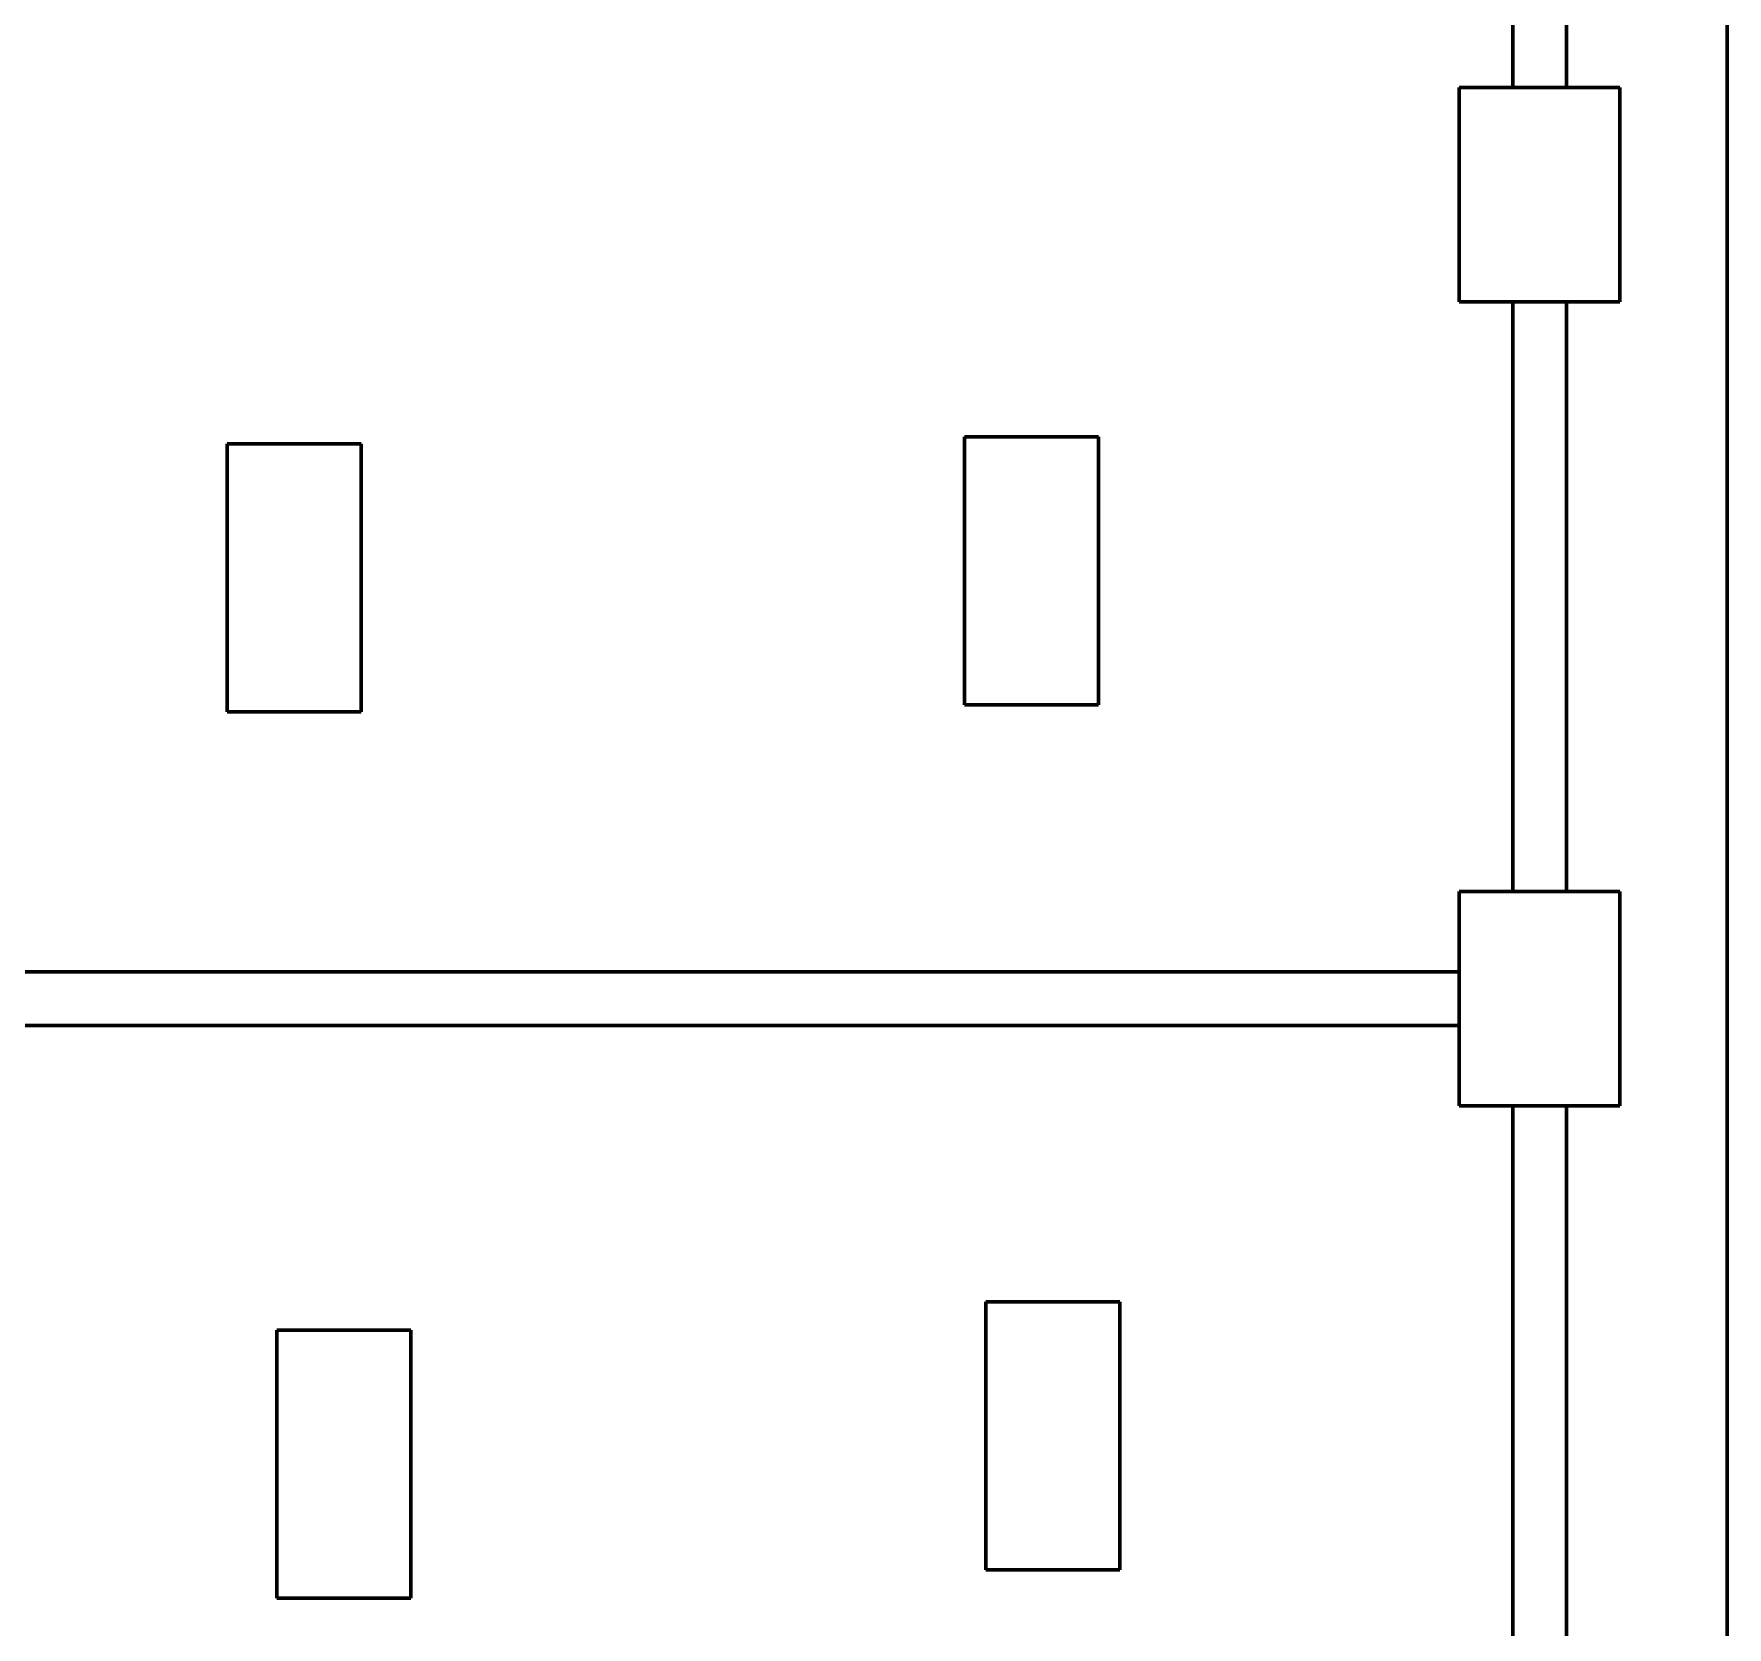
# Model space of a CAD drawing. Extents: x 0 to 297, y 0 to 292.
# Drawn here: x 232.55 to 248.35, y 109.74 to 124.61 of the extents above; entities that cross this region are included whole.
import ezdxf

# ---------------------------------------------------------------- set-up
doc = ezdxf.new("R2010")
doc.units = 0
doc.header["$MEASUREMENT"] = 0
doc.linetypes.add('K5LT_BASIC', pattern=[0])
doc.layers.add('Системный слой', color=7, linetype='Continuous')

# ---------------------------------------------------------------- blocks, each defined once
blk = doc.blocks.new('*U')
at = {"layer": 'Системный слой', "linetype": 'K5LT_BASIC', "lineweight": 60}
for p, q in [((235.605, 120.782), (234.355, 120.782)), ((234.355, 120.782), (234.355, 118.282)), ((235.605, 118.282), (235.605, 120.782)), ((242.484, 120.848), (241.234, 120.848)), ((241.234, 120.848), (241.234, 118.348)), ((242.484, 118.348), (242.484, 120.848)), ((241.234, 118.348), (242.484, 118.348)), ((234.355, 118.282), (235.605, 118.282)), ((245.85, 116.606), (245.85, 114.606)), ((247.35, 116.606), (245.85, 116.606)), ((247.35, 114.606), (247.35, 116.606)), ((245.85, 114.606), (247.35, 114.606)), ((242.682, 112.779), (241.432, 112.779)), ((241.432, 112.779), (241.432, 110.279)), ((242.682, 110.279), (242.682, 112.779)), ((236.068, 112.514), (234.818, 112.514)), ((234.818, 112.514), (234.818, 110.014)), ((236.068, 110.014), (236.068, 112.514)), ((241.432, 110.279), (242.682, 110.279)), ((234.818, 110.014), (236.068, 110.014))]:
    blk.add_line(p, q, dxfattribs=at)

msp = doc.modelspace()

# ---------------------------------------------------------------- linework, layer by layer
at = {"layer": 'Системный слой', "linetype": 'K5LT_BASIC', "lineweight": 60}
for p, q in [((248.35, 69.606), (248.35, 146.606)), ((246.35, 124.106), (246.35, 129.606)), ((246.85, 129.606), (246.85, 124.106)), ((245.85, 124.106), (247.35, 124.106)), ((245.85, 124.106), (247.35, 124.106)), ((245.85, 124.106), (245.85, 122.106)), ((245.85, 122.106), (245.85, 124.106)), ((247.35, 124.106), (246.35, 124.106)), ((247.35, 124.106), (247.35, 122.106)), ((247.35, 122.106), (247.35, 124.106)), ((247.35, 123.356), (247.35, 122.606)), ((247.35, 122.106), (245.85, 122.106)), ((245.85, 122.106), (247.35, 122.106)), ((246.35, 116.606), (246.35, 122.106)), ((246.85, 122.106), (246.85, 116.606)), ((245.85, 116.606), (247.35, 116.606)), ((245.85, 116.606), (247.35, 116.606)), ((245.85, 116.606), (245.85, 114.606)), ((245.85, 114.606), (245.85, 116.606)), ((245.85, 116.606), (247.35, 116.606)), ((245.85, 116.606), (245.85, 114.606)), ((245.85, 114.606), (245.85, 116.606)), ((245.85, 116.606), (247.35, 116.606)), ((245.85, 116.606), (247.35, 116.606)), ((245.85, 116.606), (245.85, 114.606)), ((245.85, 114.606), (245.85, 116.606)), ((245.85, 116.606), (247.35, 116.606)), ((247.35, 116.606), (246.35, 116.606)), ((247.35, 116.606), (246.35, 116.606)), ((247.35, 116.606), (246.35, 116.606)), ((247.35, 116.606), (247.35, 114.606)), ((247.35, 114.606), (247.35, 116.606)), ((247.35, 116.606), (247.35, 114.606)), ((247.35, 114.606), (247.35, 116.606)), ((247.35, 116.606), (247.35, 114.606)), ((247.35, 114.606), (247.35, 116.606)), ((245.851, 115.856), (225.85, 115.856)), ((245.851, 115.856), (232.851, 115.856)), ((247.35, 115.856), (247.35, 115.106)), ((247.35, 115.856), (247.35, 115.106)), ((247.35, 115.856), (247.35, 115.106)), ((245.85, 115.356), (225.85, 115.356)), ((232.851, 115.356), (245.85, 115.356)), ((247.35, 114.606), (245.85, 114.606)), ((245.85, 114.606), (247.35, 114.606)), ((247.35, 114.606), (245.85, 114.606)), ((245.85, 114.606), (247.35, 114.606)), ((247.35, 114.606), (245.85, 114.606)), ((245.85, 114.606), (247.35, 114.606)), ((246.35, 109.106), (246.35, 114.606)), ((246.85, 114.606), (246.85, 109.106))]:
    msp.add_line(p, q, dxfattribs=at)

# ---------------------------------------------------------------- block references
at = {"layer": 'Системный слой'}
msp.add_blockref('*U', (0, 0), dxfattribs=at)
msp.add_blockref('*U', (0, 0), dxfattribs=at)
msp.add_blockref('*U', (0, 0), dxfattribs=at)
msp.add_blockref('*U', (0, 0), dxfattribs=at)
msp.add_blockref('*U', (0, 0), dxfattribs=at)
msp.add_blockref('*U', (0, 0), dxfattribs=at)
msp.add_blockref('*U', (0, 0), dxfattribs=at)
msp.add_blockref('*U', (0, 0), dxfattribs=at)
msp.add_blockref('*U', (0, 0), dxfattribs=at)
msp.add_blockref('*U', (0, 0), dxfattribs=at)
msp.add_blockref('*U', (0, 0), dxfattribs=at)
msp.add_blockref('*U', (0, 0), dxfattribs=at)
msp.add_blockref('*U', (0, 0), dxfattribs=at)
msp.add_blockref('*U', (0, 0), dxfattribs=at)
msp.add_blockref('*U', (0, 0), dxfattribs=at)
msp.add_blockref('*U', (0, 0), dxfattribs=at)
msp.add_blockref('*U', (0, 0), dxfattribs=at)
msp.add_blockref('*U', (0, 0), dxfattribs=at)
msp.add_blockref('*U', (0, 0), dxfattribs=at)
msp.add_blockref('*U', (0, 0), dxfattribs=at)
msp.add_blockref('*U', (0, 0), dxfattribs=at)
msp.add_blockref('*U', (0, 0), dxfattribs=at)
msp.add_blockref('*U', (0, 0), dxfattribs=at)
msp.add_blockref('*U', (0, 0), dxfattribs=at)
msp.add_blockref('*U', (0, 0), dxfattribs=at)
msp.add_blockref('*U', (0, 0), dxfattribs=at)
msp.add_blockref('*U', (0, 0), dxfattribs=at)
msp.add_blockref('*U', (0, 0), dxfattribs=at)
msp.add_blockref('*U', (0, 0), dxfattribs=at)
msp.add_blockref('*U', (0, 0), dxfattribs=at)
msp.add_blockref('*U', (0, 0), dxfattribs=at)
msp.add_blockref('*U', (0, 0), dxfattribs=at)
msp.add_blockref('*U', (0, 0), dxfattribs=at)
msp.add_blockref('*U', (0, 0), dxfattribs=at)
msp.add_blockref('*U', (0, 0), dxfattribs=at)
msp.add_blockref('*U', (0, 0), dxfattribs=at)
msp.add_blockref('*U', (0, 0), dxfattribs=at)
msp.add_blockref('*U', (0, 0), dxfattribs=at)
msp.add_blockref('*U', (0, 0), dxfattribs=at)
msp.add_blockref('*U', (0, 0), dxfattribs=at)
msp.add_blockref('*U', (0, 0), dxfattribs=at)
msp.add_blockref('*U', (0, 0), dxfattribs=at)
msp.add_blockref('*U', (0, 0), dxfattribs=at)
msp.add_blockref('*U', (0, 0), dxfattribs=at)
msp.add_blockref('*U', (0, 0), dxfattribs=at)
msp.add_blockref('*U', (0, 0), dxfattribs=at)
msp.add_blockref('*U', (0, 0), dxfattribs=at)
msp.add_blockref('*U', (0, 0), dxfattribs=at)
msp.add_blockref('*U', (0, 0), dxfattribs=at)
msp.add_blockref('*U', (0, 0), dxfattribs=at)
msp.add_blockref('*U', (0, 0), dxfattribs=at)
msp.add_blockref('*U', (0, 0), dxfattribs=at)
msp.add_blockref('*U', (0, 0), dxfattribs=at)
msp.add_blockref('*U', (0, 0), dxfattribs=at)
msp.add_blockref('*U', (0, 0), dxfattribs=at)
msp.add_blockref('*U', (0, 0), dxfattribs=at)
msp.add_blockref('*U', (0, 0), dxfattribs=at)
msp.add_blockref('*U', (0, 0), dxfattribs=at)
msp.add_blockref('*U', (0, 0), dxfattribs=at)
msp.add_blockref('*U', (0, 0), dxfattribs=at)
msp.add_blockref('*U', (0, 0), dxfattribs=at)
msp.add_blockref('*U', (0, 0), dxfattribs=at)
msp.add_blockref('*U', (0, 0), dxfattribs=at)
msp.add_blockref('*U', (0, 0), dxfattribs=at)
msp.add_blockref('*U', (0, 0), dxfattribs=at)
msp.add_blockref('*U', (0, 0), dxfattribs=at)
msp.add_blockref('*U', (0, 0), dxfattribs=at)
msp.add_blockref('*U', (0, 0), dxfattribs=at)
msp.add_blockref('*U', (0, 0), dxfattribs=at)
msp.add_blockref('*U', (0, 0), dxfattribs=at)
msp.add_blockref('*U', (0, 0), dxfattribs=at)
msp.add_blockref('*U', (0, 0), dxfattribs=at)
msp.add_blockref('*U', (0, 0), dxfattribs=at)
msp.add_blockref('*U', (0, 0), dxfattribs=at)
msp.add_blockref('*U', (0, 0), dxfattribs=at)
msp.add_blockref('*U', (0, 0), dxfattribs=at)
msp.add_blockref('*U', (0, 0), dxfattribs=at)
msp.add_blockref('*U', (0, 0), dxfattribs=at)
msp.add_blockref('*U', (0, 0), dxfattribs=at)
msp.add_blockref('*U', (0, 0), dxfattribs=at)
msp.add_blockref('*U', (0, 0), dxfattribs=at)
msp.add_blockref('*U', (0, 0), dxfattribs=at)
msp.add_blockref('*U', (0, 0), dxfattribs=at)
msp.add_blockref('*U', (0, 0), dxfattribs=at)
msp.add_blockref('*U', (0, 0), dxfattribs=at)
msp.add_blockref('*U', (0, 0), dxfattribs=at)
msp.add_blockref('*U', (0, 0), dxfattribs=at)
msp.add_blockref('*U', (0, 0), dxfattribs=at)
msp.add_blockref('*U', (0, 0), dxfattribs=at)
msp.add_blockref('*U', (0, 0), dxfattribs=at)
msp.add_blockref('*U', (0, 0), dxfattribs=at)
msp.add_blockref('*U', (0, 0), dxfattribs=at)
msp.add_blockref('*U', (0, 0), dxfattribs=at)
msp.add_blockref('*U', (0, 0), dxfattribs=at)
msp.add_blockref('*U', (0, 0), dxfattribs=at)
msp.add_blockref('*U', (0, 0), dxfattribs=at)
msp.add_blockref('*U', (0, 0), dxfattribs=at)
msp.add_blockref('*U', (0, 0), dxfattribs=at)
msp.add_blockref('*U', (0, 0), dxfattribs=at)
msp.add_blockref('*U', (0, 0), dxfattribs=at)
msp.add_blockref('*U', (0, 0), dxfattribs=at)
msp.add_blockref('*U', (0, 0), dxfattribs=at)
msp.add_blockref('*U', (0, 0), dxfattribs=at)
msp.add_blockref('*U', (0, 0), dxfattribs=at)
msp.add_blockref('*U', (0, 0), dxfattribs=at)
msp.add_blockref('*U', (0, 0), dxfattribs=at)
msp.add_blockref('*U', (0, 0), dxfattribs=at)
msp.add_blockref('*U', (0, 0), dxfattribs=at)
msp.add_blockref('*U', (0, 0), dxfattribs=at)
msp.add_blockref('*U', (0, 0), dxfattribs=at)
msp.add_blockref('*U', (0, 0), dxfattribs=at)
msp.add_blockref('*U', (0, 0), dxfattribs=at)
msp.add_blockref('*U', (0, 0), dxfattribs=at)
msp.add_blockref('*U', (0, 0), dxfattribs=at)
msp.add_blockref('*U', (0, 0), dxfattribs=at)
msp.add_blockref('*U', (0, 0), dxfattribs=at)
msp.add_blockref('*U', (0, 0), dxfattribs=at)
msp.add_blockref('*U', (0, 0), dxfattribs=at)
msp.add_blockref('*U', (0, 0), dxfattribs=at)
msp.add_blockref('*U', (0, 0), dxfattribs=at)
msp.add_blockref('*U', (0, 0), dxfattribs=at)
msp.add_blockref('*U', (0, 0), dxfattribs=at)
msp.add_blockref('*U', (0, 0), dxfattribs=at)
msp.add_blockref('*U', (0, 0), dxfattribs=at)
msp.add_blockref('*U', (0, 0), dxfattribs=at)
msp.add_blockref('*U', (0, 0), dxfattribs=at)
msp.add_blockref('*U', (0, 0), dxfattribs=at)
msp.add_blockref('*U', (0, 0), dxfattribs=at)
msp.add_blockref('*U', (0, 0), dxfattribs=at)
msp.add_blockref('*U', (0, 0), dxfattribs=at)
msp.add_blockref('*U', (0, 0), dxfattribs=at)
msp.add_blockref('*U', (0, 0), dxfattribs=at)
msp.add_blockref('*U', (0, 0), dxfattribs=at)
msp.add_blockref('*U', (0, 0), dxfattribs=at)
msp.add_blockref('*U', (0, 0), dxfattribs=at)
msp.add_blockref('*U', (0, 0), dxfattribs=at)
msp.add_blockref('*U', (0, 0), dxfattribs=at)
msp.add_blockref('*U', (0, 0), dxfattribs=at)
msp.add_blockref('*U', (0, 0), dxfattribs=at)
msp.add_blockref('*U', (0, 0), dxfattribs=at)
msp.add_blockref('*U', (0, 0), dxfattribs=at)
msp.add_blockref('*U', (0, 0), dxfattribs=at)
msp.add_blockref('*U', (0, 0), dxfattribs=at)
msp.add_blockref('*U', (0, 0), dxfattribs=at)
msp.add_blockref('*U', (0, 0), dxfattribs=at)
msp.add_blockref('*U', (0, 0), dxfattribs=at)
msp.add_blockref('*U', (0, 0), dxfattribs=at)
msp.add_blockref('*U', (0, 0), dxfattribs=at)
msp.add_blockref('*U', (0, 0), dxfattribs=at)
msp.add_blockref('*U', (0, 0), dxfattribs=at)
msp.add_blockref('*U', (0, 0), dxfattribs=at)
msp.add_blockref('*U', (0, 0), dxfattribs=at)
msp.add_blockref('*U', (0, 0), dxfattribs=at)
msp.add_blockref('*U', (0, 0), dxfattribs=at)
msp.add_blockref('*U', (0, 0), dxfattribs=at)
msp.add_blockref('*U', (0, 0), dxfattribs=at)
msp.add_blockref('*U', (0, 0), dxfattribs=at)
msp.add_blockref('*U', (0, 0), dxfattribs=at)
msp.add_blockref('*U', (0, 0), dxfattribs=at)
msp.add_blockref('*U', (0, 0), dxfattribs=at)
msp.add_blockref('*U', (0, 0), dxfattribs=at)
msp.add_blockref('*U', (0, 0), dxfattribs=at)
msp.add_blockref('*U', (0, 0), dxfattribs=at)
msp.add_blockref('*U', (0, 0), dxfattribs=at)
msp.add_blockref('*U', (0, 0), dxfattribs=at)
msp.add_blockref('*U', (0, 0), dxfattribs=at)
msp.add_blockref('*U', (0, 0), dxfattribs=at)
msp.add_blockref('*U', (0, 0), dxfattribs=at)
msp.add_blockref('*U', (0, 0), dxfattribs=at)
msp.add_blockref('*U', (0, 0), dxfattribs=at)
msp.add_blockref('*U', (0, 0), dxfattribs=at)
msp.add_blockref('*U', (0, 0), dxfattribs=at)
msp.add_blockref('*U', (0, 0), dxfattribs=at)
msp.add_blockref('*U', (0, 0), dxfattribs=at)
msp.add_blockref('*U', (0, 0), dxfattribs=at)
msp.add_blockref('*U', (0, 0), dxfattribs=at)
msp.add_blockref('*U', (0, 0), dxfattribs=at)
msp.add_blockref('*U', (0, 0), dxfattribs=at)
msp.add_blockref('*U', (0, 0), dxfattribs=at)
msp.add_blockref('*U', (0, 0), dxfattribs=at)
msp.add_blockref('*U', (0, 0), dxfattribs=at)
msp.add_blockref('*U', (0, 0), dxfattribs=at)
msp.add_blockref('*U', (0, 0), dxfattribs=at)
msp.add_blockref('*U', (0, 0), dxfattribs=at)
msp.add_blockref('*U', (0, 0), dxfattribs=at)
msp.add_blockref('*U', (0, 0), dxfattribs=at)
msp.add_blockref('*U', (0, 0), dxfattribs=at)
msp.add_blockref('*U', (0, 0), dxfattribs=at)
msp.add_blockref('*U', (0, 0), dxfattribs=at)
msp.add_blockref('*U', (0, 0), dxfattribs=at)
msp.add_blockref('*U', (0, 0), dxfattribs=at)
msp.add_blockref('*U', (0, 0), dxfattribs=at)
msp.add_blockref('*U', (0, 0), dxfattribs=at)
msp.add_blockref('*U', (0, 0), dxfattribs=at)
msp.add_blockref('*U', (0, 0), dxfattribs=at)
msp.add_blockref('*U', (0, 0), dxfattribs=at)
msp.add_blockref('*U', (0, 0), dxfattribs=at)
msp.add_blockref('*U', (0, 0), dxfattribs=at)
msp.add_blockref('*U', (0, 0), dxfattribs=at)
msp.add_blockref('*U', (0, 0), dxfattribs=at)
msp.add_blockref('*U', (0, 0), dxfattribs=at)
msp.add_blockref('*U', (0, 0), dxfattribs=at)
msp.add_blockref('*U', (0, 0), dxfattribs=at)
msp.add_blockref('*U', (0, 0), dxfattribs=at)
msp.add_blockref('*U', (0, 0), dxfattribs=at)
msp.add_blockref('*U', (0, 0), dxfattribs=at)
msp.add_blockref('*U', (0, 0), dxfattribs=at)
msp.add_blockref('*U', (0, 0), dxfattribs=at)
msp.add_blockref('*U', (0, 0), dxfattribs=at)
msp.add_blockref('*U', (0, 0), dxfattribs=at)
msp.add_blockref('*U', (0, 0), dxfattribs=at)
msp.add_blockref('*U', (0, 0), dxfattribs=at)
msp.add_blockref('*U', (0, 0), dxfattribs=at)
msp.add_blockref('*U', (0, 0), dxfattribs=at)
msp.add_blockref('*U', (0, 0), dxfattribs=at)
msp.add_blockref('*U', (0, 0), dxfattribs=at)
msp.add_blockref('*U', (0, 0), dxfattribs=at)
msp.add_blockref('*U', (0, 0), dxfattribs=at)
msp.add_blockref('*U', (0, 0), dxfattribs=at)
msp.add_blockref('*U', (0, 0), dxfattribs=at)
msp.add_blockref('*U', (0, 0), dxfattribs=at)
msp.add_blockref('*U', (0, 0), dxfattribs=at)
msp.add_blockref('*U', (0, 0), dxfattribs=at)
msp.add_blockref('*U', (0, 0), dxfattribs=at)
msp.add_blockref('*U', (0, 0), dxfattribs=at)
msp.add_blockref('*U', (0, 0), dxfattribs=at)
msp.add_blockref('*U', (0, 0), dxfattribs=at)
msp.add_blockref('*U', (0, 0), dxfattribs=at)
msp.add_blockref('*U', (0, 0), dxfattribs=at)
msp.add_blockref('*U', (0, 0), dxfattribs=at)
msp.add_blockref('*U', (0, 0), dxfattribs=at)
msp.add_blockref('*U', (0, 0), dxfattribs=at)
msp.add_blockref('*U', (0, 0), dxfattribs=at)
msp.add_blockref('*U', (0, 0), dxfattribs=at)
msp.add_blockref('*U', (0, 0), dxfattribs=at)
msp.add_blockref('*U', (0, 0), dxfattribs=at)
msp.add_blockref('*U', (0, 0), dxfattribs=at)
msp.add_blockref('*U', (0, 0), dxfattribs=at)
msp.add_blockref('*U', (0, 0), dxfattribs=at)
msp.add_blockref('*U', (0, 0), dxfattribs=at)
msp.add_blockref('*U', (0, 0), dxfattribs=at)
msp.add_blockref('*U', (0, 0), dxfattribs=at)
msp.add_blockref('*U', (0, 0), dxfattribs=at)
msp.add_blockref('*U', (0, 0), dxfattribs=at)
msp.add_blockref('*U', (0, 0), dxfattribs=at)
msp.add_blockref('*U', (0, 0), dxfattribs=at)
msp.add_blockref('*U', (0, 0), dxfattribs=at)
msp.add_blockref('*U', (0, 0), dxfattribs=at)
msp.add_blockref('*U', (0, 0), dxfattribs=at)
msp.add_blockref('*U', (0, 0), dxfattribs=at)
msp.add_blockref('*U', (0, 0), dxfattribs=at)
msp.add_blockref('*U', (0, 0), dxfattribs=at)
msp.add_blockref('*U', (0, 0), dxfattribs=at)
msp.add_blockref('*U', (0, 0), dxfattribs=at)
msp.add_blockref('*U', (0, 0), dxfattribs=at)
msp.add_blockref('*U', (0, 0), dxfattribs=at)
msp.add_blockref('*U', (0, 0), dxfattribs=at)
msp.add_blockref('*U', (0, 0), dxfattribs=at)
msp.add_blockref('*U', (0, 0), dxfattribs=at)
msp.add_blockref('*U', (0, 0), dxfattribs=at)
msp.add_blockref('*U', (0, 0), dxfattribs=at)
msp.add_blockref('*U', (0, 0), dxfattribs=at)
msp.add_blockref('*U', (0, 0), dxfattribs=at)
msp.add_blockref('*U', (0, 0), dxfattribs=at)
msp.add_blockref('*U', (0, 0), dxfattribs=at)
msp.add_blockref('*U', (0, 0), dxfattribs=at)
msp.add_blockref('*U', (0, 0), dxfattribs=at)
msp.add_blockref('*U', (0, 0), dxfattribs=at)
msp.add_blockref('*U', (0, 0), dxfattribs=at)
msp.add_blockref('*U', (0, 0), dxfattribs=at)
msp.add_blockref('*U', (0, 0), dxfattribs=at)
msp.add_blockref('*U', (0, 0), dxfattribs=at)
msp.add_blockref('*U', (0, 0), dxfattribs=at)
msp.add_blockref('*U', (0, 0), dxfattribs=at)
msp.add_blockref('*U', (0, 0), dxfattribs=at)
msp.add_blockref('*U', (0, 0), dxfattribs=at)
msp.add_blockref('*U', (0, 0), dxfattribs=at)
msp.add_blockref('*U', (0, 0), dxfattribs=at)
msp.add_blockref('*U', (0, 0), dxfattribs=at)
msp.add_blockref('*U', (0, 0), dxfattribs=at)
msp.add_blockref('*U', (0, 0), dxfattribs=at)
msp.add_blockref('*U', (0, 0), dxfattribs=at)
msp.add_blockref('*U', (0, 0), dxfattribs=at)
msp.add_blockref('*U', (0, 0), dxfattribs=at)
msp.add_blockref('*U', (0, 0), dxfattribs=at)
msp.add_blockref('*U', (0, 0), dxfattribs=at)
msp.add_blockref('*U', (0, 0), dxfattribs=at)
msp.add_blockref('*U', (0, 0), dxfattribs=at)
msp.add_blockref('*U', (0, 0), dxfattribs=at)
msp.add_blockref('*U', (0, 0), dxfattribs=at)
msp.add_blockref('*U', (0, 0), dxfattribs=at)
msp.add_blockref('*U', (0, 0), dxfattribs=at)
msp.add_blockref('*U', (0, 0), dxfattribs=at)
msp.add_blockref('*U', (0, 0), dxfattribs=at)
msp.add_blockref('*U', (0, 0), dxfattribs=at)
msp.add_blockref('*U', (0, 0), dxfattribs=at)
msp.add_blockref('*U', (0, 0), dxfattribs=at)
msp.add_blockref('*U', (0, 0), dxfattribs=at)
msp.add_blockref('*U', (0, 0), dxfattribs=at)
msp.add_blockref('*U', (0, 0), dxfattribs=at)
msp.add_blockref('*U', (0, 0), dxfattribs=at)
msp.add_blockref('*U', (0, 0), dxfattribs=at)
msp.add_blockref('*U', (0, 0), dxfattribs=at)
msp.add_blockref('*U', (0, 0), dxfattribs=at)
msp.add_blockref('*U', (0, 0), dxfattribs=at)

doc.saveas('drawing.dxf')
